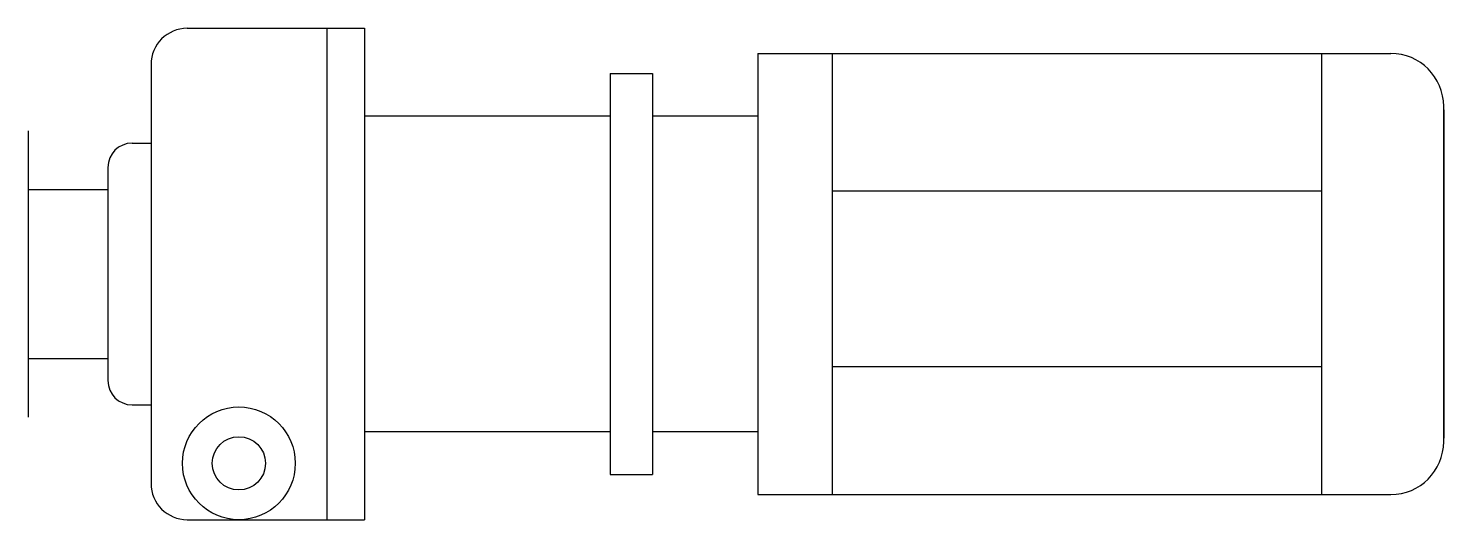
# Model space of a CAD drawing. Header units: millimetres. Extents: x -69 to 729, y -139 to 139.
import ezdxf

# ---------------------------------------------------------------- set-up
doc = ezdxf.new("R2010")
doc.units = ezdxf.units.MM
doc.header["$LTSCALE"] = 1000
doc.layers.add('sb', color=2, linetype='Continuous')

msp = doc.modelspace()

# ---------------------------------------------------------------- linework, layer by layer
at = {"color": 2, "linetype": 'Continuous'}
for p, q in [((20.45, 138.5), (120.35, 138.5)), ((342.06, 124.36), (698.9, 124.36)), ((384.15, -124.36), (384.15, 124.36)), ((660.12, -124.36), (660.12, 124.36)), ((258.92, 113.05), (282.72, 113.05)), ((728.75, -94.51), (728.75, 94.51)), ((384.15, 46.91), (660.12, 46.91)), ((384.15, -52.17), (660.12, -52.17)), ((258.92, -113.05), (282.72, -113.05)), ((342.06, -124.36), (698.9, -124.36)), ((342.06, -124.36), (384.15, -124.36)), ((20.45, -138.5), (120.35, -138.5))]:
    msp.add_line(p, q, dxfattribs=at)
at = {"color": 2}
for p, q in [((99.06, 138.5), (99.06, -138.5)), ((120.35, 138.5), (120.35, -138.5)), ((342.06, 124.36), (342.06, -124.36)), ((0, 118.06), (0, -118.06)), ((258.92, 113.05), (258.92, -113.05)), ((282.72, 113.05), (282.72, -113.05)), ((258.92, 88.93), (120.35, 88.93)), ((342.06, 88.93), (282.72, 88.93)), ((-10.67, 73.77), (0, 73.77)), ((-24.3, 60.13), (-24.3, -60.13)), ((-10.67, -73.77), (0, -73.77)), ((258.92, -88.93), (120.35, -88.93)), ((342.06, -88.93), (282.72, -88.93))]:
    msp.add_line(p, q, dxfattribs=at)
at = {"color": 2, "linetype": 'Continuous'}
for radius in [31.79, 15.01]:
    msp.add_circle((49.53, -106.72), radius, dxfattribs=at)
at = {"color": 2}
for centre, radius, start, end in [((20.45, 118.06), 20.45, 90, 180), ((-10.67, 60.13), 13.63, 90, 180), ((-10.67, -60.13), 13.63, 180, 270), ((20.45, -118.06), 20.45, 180, 270)]:
    msp.add_arc(centre, radius, start, end, dxfattribs=at)
at = {"color": 2, "linetype": 'Continuous'}
for centre, start, end in [((698.9, 94.51), 0, 90), ((698.9, -94.51), 270, 0)]:
    msp.add_arc(centre, 29.85, start, end, dxfattribs=at)
at = {"layer": 'sb', "color": 2}
for p, q in [((728.75, 92.56), (728.75, -92.56)), ((-69.18, 80.78), (-69.18, -80.78)), ((-69.18, 47.71), (-24.3, 47.71)), ((-69.18, -47.71), (-24.3, -47.71))]:
    msp.add_line(p, q, dxfattribs=at)

doc.saveas('drawing.dxf')
